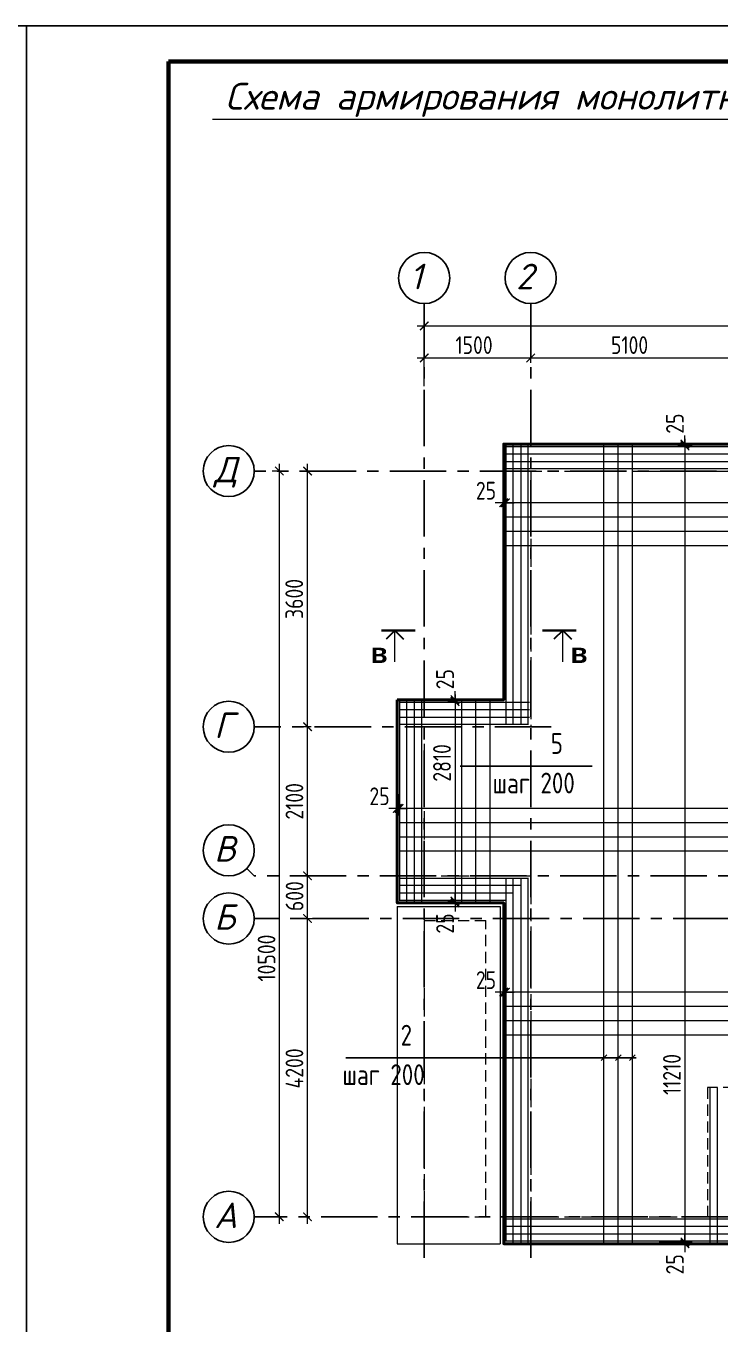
# Model space of a CAD drawing. Extents: x -12289450 to -10763036, y -7834513 to -6150123.
# Drawn here: x -11099043 to -11089265, y -7823091 to -7804813 of the extents above; entities that cross this region are included whole.
import ezdxf

# ---------------------------------------------------------------- set-up
doc = ezdxf.new("R2010")
doc.units = 0
doc.header["$LTSCALE"] = 25
doc.header["$PDMODE"] = 35
doc.linetypes.add('CENTER', pattern=[50.8, 31.75, -6.35, 6.35, -6.35])
doc.linetypes.add('HIDDEN', pattern=[9.525, 6.35, -3.175])
doc.layers.get('DefPoints').update_dxf_attribs({"color": 10, "lineweight": 30})
for name, color, linetype in [('001-ПЕРЕГОРОДКИ', 5, 'Continuous'), ('005-РАЗМЕРЫ', 252, 'Continuous'), ('014-ОСИ', 251, 'CENTER'), ('Annotation - Text', 7, 'Continuous'), ('К_Арматура', 7, 'Continuous'), ('Текст', 7, 'Continuous')]:
    doc.layers.add(name, color=color, linetype=linetype)
for name, color, linetype, lineweight in [('СТЕНЫ', 5, 'Continuous', 40), ('Текст AMS', 7, 'Continuous', 9), ('ФУНДАМЕНТ', 5, 'Continuous', 30)]:
    doc.layers.add(name, color=color, linetype=linetype, lineweight=lineweight)
doc.styles.add('gismo', font='isocpeui.ttf')
doc.styles.add('GOST 2.304', font='cs_gost2304.shx')
doc.styles.add('Isocpeur', font='isocpeui.ttf')
doc.styles.add('СГЕНЕРИР_СТИЛЬ_1', font='arialbd.ttf')
doc.dimstyles.new('1', dxfattribs={"dimscale": 100, "dimtxt": 2.5, "dimasz": 1.2, "dimexe": 1, "dimexo": 1, "dimgap": 0.5, "dimtad": 1, "dimdec": 0, "dimzin": 0, "dimdsep": 46, "dimtxsty": 'GOST 2.304', "dimblk": 'ARCHTICK', "dimcen": 0.09, "dimdle": 1, "dimclrd": 256, "dimclre": 256, "dimclrt": 7, "dimadec": 0, "dimazin": 0, "dimtfac": 1, "dimtdec": 0, "dimtmove": 0, "dimatfit": 3, "dimldrblk": 'ARCHTICK', "dimfxl": 0, "dimtolj": 1, "dimtzin": 0, "dimlwd": 5, "dimlwe": 5, "dimarcsym": 0})

# ---------------------------------------------------------------- blocks, each defined once
blk = doc.blocks.new('_ArchTick')
at = {"color": 0, "linetype": 'ByBlock', "const_width": 0.15}
blk.add_lwpolyline([(-0.5, -0.5), (0.5, 0.5)], dxfattribs=at)
blk = doc.blocks.new('*D1450')
at = {"layer": '005-РАЗМЕРЫ', "lineweight": 5, "transparency": 16777216}
for p, q in [((-11091932, -7809557), (-11091932, -7809388)), ((-11086832, -7809557), (-11086832, -7809388)), ((-11092032, -7809488), (-11086732, -7809488))]:
    blk.add_line(p, q, dxfattribs=at)
at = {"layer": 'DefPoints', "color": 0, "transparency": 16777216}
for p in [(-11091932, -7809657), (-11086832, -7809488), (-11086832, -7809657)]:
    blk.add_point(p, dxfattribs=at)
at = {"layer": '005-РАЗМЕРЫ', "lineweight": 5, "transparency": 16777216, "xscale": 120, "yscale": 120, "zscale": 120, "rotation": 180}
blk.add_blockref('_ArchTick', (-11091932, -7809488), dxfattribs=at)
at = {"layer": '005-РАЗМЕРЫ', "lineweight": 5, "transparency": 16777216, "xscale": 120, "yscale": 120, "zscale": 120}
blk.add_blockref('_ArchTick', (-11086832, -7809488), dxfattribs=at)
at = {"layer": '005-РАЗМЕРЫ', "color": 7, "transparency": 16777216, "insert": (-11090539, -7809307), "char_height": 250, "attachment_point": 5, "style": 'GOST 2.304'}
blk.add_mtext('\\A1;5100', dxfattribs=at)
blk = doc.blocks.new('*D1451')
at = {"layer": '005-РАЗМЕРЫ', "lineweight": 5, "transparency": 16777216}
for p, q in [((-11093532, -7809038), (-11079432, -7809038)), ((-11093432, -7809884), (-11093432, -7808938)), ((-11079532, -7810101), (-11079532, -7808938))]:
    blk.add_line(p, q, dxfattribs=at)
at = {"layer": 'DefPoints', "color": 0, "transparency": 16777216}
for p in [(-11079532, -7809038), (-11093432, -7809984), (-11079532, -7810201)]:
    blk.add_point(p, dxfattribs=at)
at = {"layer": '005-РАЗМЕРЫ', "lineweight": 5, "transparency": 16777216, "xscale": 120, "yscale": 120, "zscale": 120, "rotation": 180}
blk.add_blockref('_ArchTick', (-11093432, -7809038), dxfattribs=at)
at = {"layer": '005-РАЗМЕРЫ', "lineweight": 5, "transparency": 16777216, "xscale": 120, "yscale": 120, "zscale": 120}
blk.add_blockref('_ArchTick', (-11079532, -7809038), dxfattribs=at)
at = {"layer": '005-РАЗМЕРЫ', "color": 7, "transparency": 16777216, "insert": (-11088652, -7808856), "char_height": 250, "attachment_point": 5, "style": 'GOST 2.304'}
blk.add_mtext('\\A1;13900', dxfattribs=at)
blk = doc.blocks.new('*D1452')
at = {"layer": '005-РАЗМЕРЫ', "lineweight": 5, "transparency": 16777216}
for p, q in [((-11093432, -7809557), (-11093432, -7809388)), ((-11091932, -7809557), (-11091932, -7809388)), ((-11093532, -7809488), (-11091832, -7809488))]:
    blk.add_line(p, q, dxfattribs=at)
at = {"layer": 'DefPoints', "color": 0, "transparency": 16777216}
for p in [(-11093432, -7809657), (-11091932, -7809488), (-11091932, -7809657)]:
    blk.add_point(p, dxfattribs=at)
at = {"layer": '005-РАЗМЕРЫ', "lineweight": 5, "transparency": 16777216, "xscale": 120, "yscale": 120, "zscale": 120, "rotation": 180}
blk.add_blockref('_ArchTick', (-11093432, -7809488), dxfattribs=at)
at = {"layer": '005-РАЗМЕРЫ', "lineweight": 5, "transparency": 16777216, "xscale": 120, "yscale": 120, "zscale": 120}
blk.add_blockref('_ArchTick', (-11091932, -7809488), dxfattribs=at)
at = {"layer": '005-РАЗМЕРЫ', "color": 7, "transparency": 16777216, "insert": (-11092730, -7809307), "char_height": 250, "attachment_point": 5, "style": 'GOST 2.304'}
blk.add_mtext('\\A1;1500', dxfattribs=at)
blk = doc.blocks.new('*D1456')
at = {"layer": '005-РАЗМЕРЫ', "lineweight": 5, "transparency": 16777216}
for p, q in [((-11095076, -7821681), (-11095076, -7817281)), ((-11095108, -7817381), (-11095176, -7817381)), ((-11095125, -7821581), (-11095176, -7821581))]:
    blk.add_line(p, q, dxfattribs=at)
at = {"layer": 'DefPoints', "color": 0, "transparency": 16777216}
for p in [(-11095076, -7817381), (-11095008, -7817381), (-11095025, -7821581)]:
    blk.add_point(p, dxfattribs=at)
at = {"layer": '005-РАЗМЕРЫ', "lineweight": 5, "transparency": 16777216, "xscale": 120, "yscale": 120, "zscale": 120}
for p, rotation in [((-11095076, -7817381), 90), ((-11095076, -7821581), 270)]:
    blk.add_blockref('_ArchTick', p, dxfattribs=dict(at, rotation=rotation))
at = {"layer": '005-РАЗМЕРЫ', "color": 7, "transparency": 16777216, "insert": (-11095260, -7819492), "char_height": 250, "attachment_point": 5, "rotation": 90, "style": 'GOST 2.304'}
blk.add_mtext('\\A1;4200', dxfattribs=at)
blk = doc.blocks.new('*D1457')
at = {"layer": '005-РАЗМЕРЫ', "lineweight": 5, "transparency": 16777216}
for p, q in [((-11095446, -7811081), (-11095573, -7811081)), ((-11095473, -7821681), (-11095473, -7810981)), ((-11095498, -7821581), (-11095573, -7821581))]:
    blk.add_line(p, q, dxfattribs=at)
at = {"layer": 'DefPoints', "color": 0, "transparency": 16777216}
for p in [(-11095473, -7811081), (-11095346, -7811081), (-11095398, -7821581)]:
    blk.add_point(p, dxfattribs=at)
at = {"layer": '005-РАЗМЕРЫ', "lineweight": 5, "transparency": 16777216, "xscale": 120, "yscale": 120, "zscale": 120}
for p, rotation in [((-11095473, -7811081), 90), ((-11095473, -7821581), 270)]:
    blk.add_blockref('_ArchTick', p, dxfattribs=dict(at, rotation=rotation))
at = {"layer": '005-РАЗМЕРЫ', "color": 7, "transparency": 16777216, "insert": (-11095653, -7817938), "char_height": 250, "attachment_point": 5, "rotation": 90, "style": 'GOST 2.304'}
blk.add_mtext('\\A1;10500', dxfattribs=at)
blk = doc.blocks.new('*D1458')
at = {"layer": '005-РАЗМЕРЫ', "lineweight": 5, "transparency": 16777216}
for p, q in [((-11095162, -7816781), (-11094976, -7816781)), ((-11095076, -7817481), (-11095076, -7816681)), ((-11095162, -7817381), (-11094976, -7817381))]:
    blk.add_line(p, q, dxfattribs=at)
at = {"layer": 'DefPoints', "color": 0, "transparency": 16777216}
for p in [(-11095262, -7816781), (-11095076, -7816781), (-11095262, -7817381)]:
    blk.add_point(p, dxfattribs=at)
at = {"layer": '005-РАЗМЕРЫ', "lineweight": 5, "transparency": 16777216, "xscale": 120, "yscale": 120, "zscale": 120}
for p, rotation in [((-11095076, -7816781), 90), ((-11095076, -7817381), 270)]:
    blk.add_blockref('_ArchTick', p, dxfattribs=dict(at, rotation=rotation))
at = {"layer": '005-РАЗМЕРЫ', "color": 7, "transparency": 16777216, "insert": (-11095258, -7817066), "char_height": 250, "attachment_point": 5, "rotation": 90, "style": 'GOST 2.304'}
blk.add_mtext('\\A1;600', dxfattribs=at)
blk = doc.blocks.new('*D1459')
at = {"layer": '005-РАЗМЕРЫ', "lineweight": 5, "transparency": 16777216}
for p, q in [((-11095076, -7816881), (-11095076, -7814581)), ((-11095025, -7814681), (-11095176, -7814681)), ((-11095162, -7816781), (-11094976, -7816781))]:
    blk.add_line(p, q, dxfattribs=at)
at = {"layer": 'DefPoints', "color": 0, "transparency": 16777216}
for p in [(-11095076, -7814681), (-11094925, -7814681), (-11095262, -7816781)]:
    blk.add_point(p, dxfattribs=at)
at = {"layer": '005-РАЗМЕРЫ', "lineweight": 5, "transparency": 16777216, "xscale": 120, "yscale": 120, "zscale": 120}
for p, rotation in [((-11095076, -7814681), 90), ((-11095076, -7816781), 270)]:
    blk.add_blockref('_ArchTick', p, dxfattribs=dict(at, rotation=rotation))
at = {"layer": '005-РАЗМЕРЫ', "color": 7, "transparency": 16777216, "insert": (-11095260, -7815731), "char_height": 250, "attachment_point": 5, "rotation": 90, "style": 'GOST 2.304'}
blk.add_mtext('\\A1;2100', dxfattribs=at)
blk = doc.blocks.new('*D1460')
at = {"layer": '005-РАЗМЕРЫ', "lineweight": 5, "transparency": 16777216}
for p, q in [((-11094976, -7811081), (-11095176, -7811081)), ((-11095076, -7814781), (-11095076, -7810981)), ((-11095025, -7814681), (-11095176, -7814681))]:
    blk.add_line(p, q, dxfattribs=at)
at = {"layer": 'DefPoints', "color": 0, "transparency": 16777216}
for p in [(-11095076, -7811081), (-11094876, -7811081), (-11094925, -7814681)]:
    blk.add_point(p, dxfattribs=at)
at = {"layer": '005-РАЗМЕРЫ', "lineweight": 5, "transparency": 16777216, "xscale": 120, "yscale": 120, "zscale": 120}
for p, rotation in [((-11095076, -7811081), 90), ((-11095076, -7814681), 270)]:
    blk.add_blockref('_ArchTick', p, dxfattribs=dict(at, rotation=rotation))
at = {"layer": '005-РАЗМЕРЫ', "color": 7, "transparency": 16777216, "insert": (-11095263, -7812881), "char_height": 250, "attachment_point": 5, "rotation": 90, "style": 'GOST 2.304'}
blk.add_mtext('\\A1;3600', dxfattribs=at)
blk = doc.blocks.new('*D1461')
at = {"layer": '005-РАЗМЕРЫ', "lineweight": 5, "ltscale": 100, "transparency": 16777216}
for p, q in [((-11082177, -7818418), (-11092387, -7818418)), ((-11092287, -7818518), (-11092287, -7818318)), ((-11082277, -7818518), (-11082277, -7818318))]:
    blk.add_line(p, q, dxfattribs=at)
at = {"layer": 'DefPoints', "color": 0, "ltscale": 100, "transparency": 16777216}
for p in [(-11092287, -7818418), (-11092287, -7818618), (-11082277, -7818618)]:
    blk.add_point(p, dxfattribs=at)
at = {"layer": '005-РАЗМЕРЫ', "lineweight": 5, "ltscale": 100, "transparency": 16777216, "xscale": 120, "yscale": 120, "zscale": 120, "rotation": 180}
blk.add_blockref('_ArchTick', (-11092287, -7818418), dxfattribs=at)
at = {"layer": '005-РАЗМЕРЫ', "lineweight": 5, "ltscale": 100, "transparency": 16777216, "xscale": 120, "yscale": 120, "zscale": 120}
blk.add_blockref('_ArchTick', (-11082277, -7818418), dxfattribs=at)
at = {"layer": '005-РАЗМЕРЫ', "color": 7, "ltscale": 100, "transparency": 16777216, "insert": (-11085679, -7818183), "char_height": 250, "attachment_point": 5, "style": 'GOST 2.304'}
blk.add_mtext('\\A1;10010', dxfattribs=at)
blk = doc.blocks.new('*D1462')
at = {"layer": '005-РАЗМЕРЫ', "lineweight": 5, "transparency": 16777216}
for p, q in [((-11092998, -7814226), (-11092998, -7817236)), ((-11093003, -7814326), (-11093098, -7814326)), ((-11093003, -7817136), (-11093098, -7817136))]:
    blk.add_line(p, q, dxfattribs=at)
at = {"layer": 'DefPoints', "color": 0, "transparency": 16777216}
for p in [(-11092903, -7814326), (-11092998, -7817136), (-11092903, -7817136)]:
    blk.add_point(p, dxfattribs=at)
at = {"layer": '005-РАЗМЕРЫ', "lineweight": 5, "transparency": 16777216, "xscale": 120, "yscale": 120, "zscale": 120}
for p, rotation in [((-11092998, -7814326), 90), ((-11092998, -7817136), 270)]:
    blk.add_blockref('_ArchTick', p, dxfattribs=dict(at, rotation=rotation))
at = {"layer": '005-РАЗМЕРЫ', "color": 7, "transparency": 16777216, "insert": (-11093182, -7815190), "char_height": 250, "attachment_point": 5, "rotation": 90, "style": 'GOST 2.304'}
blk.add_mtext('\\A1;2810', dxfattribs=at)
blk = doc.blocks.new('*D1463')
at = {"layer": '005-РАЗМЕРЫ', "lineweight": 5, "transparency": 16777216}
for p, q in [((-11089831, -7810726), (-11089659, -7810726)), ((-11089759, -7810626), (-11089759, -7822036)), ((-11090121, -7821936), (-11089659, -7821936))]:
    blk.add_line(p, q, dxfattribs=at)
at = {"layer": 'DefPoints', "color": 0, "transparency": 16777216}
for p in [(-11089931, -7810726), (-11090221, -7821936), (-11089759, -7821936)]:
    blk.add_point(p, dxfattribs=at)
at = {"layer": '005-РАЗМЕРЫ', "lineweight": 5, "transparency": 16777216, "xscale": 120, "yscale": 120, "zscale": 120}
for p, rotation in [((-11089759, -7810726), 90), ((-11089759, -7821936), 270)]:
    blk.add_blockref('_ArchTick', p, dxfattribs=dict(at, rotation=rotation))
at = {"layer": '005-РАЗМЕРЫ', "color": 7, "transparency": 16777216, "insert": (-11089943, -7819577), "char_height": 250, "attachment_point": 5, "rotation": 90, "style": 'GOST 2.304'}
blk.add_mtext('\\A1;11210', dxfattribs=at)
blk = doc.blocks.new('*D1464')
at = {"layer": '005-РАЗМЕРЫ', "lineweight": 5, "ltscale": 100, "transparency": 16777216}
for p, q in [((-11089759, -7821936), (-11089759, -7821816)), ((-11089805, -7821936), (-11089859, -7821936)), ((-11089859, -7821961), (-11089859, -7821961)), ((-11089759, -7821936), (-11089759, -7821961)), ((-11089759, -7821961), (-11089759, -7822081))]:
    blk.add_line(p, q, dxfattribs=at)
at = {"layer": 'DefPoints', "color": 0, "ltscale": 100, "transparency": 16777216}
for p in [(-11089759, -7821961), (-11089759, -7821961), (-11089705, -7821936)]:
    blk.add_point(p, dxfattribs=at)
at = {"layer": '005-РАЗМЕРЫ', "lineweight": 5, "ltscale": 100, "transparency": 16777216, "xscale": 120, "yscale": 120, "zscale": 120}
for p, rotation in [((-11089759, -7821936), 270), ((-11089759, -7821961), 90)]:
    blk.add_blockref('_ArchTick', p, dxfattribs=dict(at, rotation=rotation))
at = {"layer": '005-РАЗМЕРЫ', "color": 7, "ltscale": 100, "transparency": 16777216, "insert": (-11089900, -7822250), "char_height": 250, "attachment_point": 5, "rotation": 90, "style": 'GOST 2.304'}
blk.add_mtext('\\A1;25', dxfattribs=at)
blk = doc.blocks.new('*D1465')
at = {"layer": '005-РАЗМЕРЫ', "lineweight": 5, "ltscale": 100, "transparency": 16777216}
for p, q in [((-11089759, -7810701), (-11089759, -7810581)), ((-11089859, -7810701), (-11089859, -7810701)), ((-11089805, -7810726), (-11089859, -7810726)), ((-11089759, -7810726), (-11089759, -7810701)), ((-11089759, -7810726), (-11089759, -7810846))]:
    blk.add_line(p, q, dxfattribs=at)
at = {"layer": 'DefPoints', "color": 0, "ltscale": 100, "transparency": 16777216}
for p in [(-11089759, -7810701), (-11089759, -7810701), (-11089705, -7810726)]:
    blk.add_point(p, dxfattribs=at)
at = {"layer": '005-РАЗМЕРЫ', "lineweight": 5, "ltscale": 100, "transparency": 16777216, "xscale": 120, "yscale": 120, "zscale": 120}
for p, rotation in [((-11089759, -7810701), 270), ((-11089759, -7810726), 90)]:
    blk.add_blockref('_ArchTick', p, dxfattribs=dict(at, rotation=rotation))
at = {"layer": '005-РАЗМЕРЫ', "color": 7, "ltscale": 100, "transparency": 16777216, "insert": (-11089900, -7810412), "char_height": 250, "attachment_point": 5, "rotation": 90, "style": 'GOST 2.304'}
blk.add_mtext('\\A1;25', dxfattribs=at)
blk = doc.blocks.new('*D1466')
at = {"layer": '005-РАЗМЕРЫ', "lineweight": 5, "ltscale": 100, "transparency": 16777216}
for p, q in [((-11092287, -7818218), (-11092287, -7818518)), ((-11092312, -7818418), (-11092432, -7818418)), ((-11092312, -7818278), (-11092312, -7818518)), ((-11092287, -7818418), (-11092312, -7818418)), ((-11092287, -7818418), (-11092167, -7818418))]:
    blk.add_line(p, q, dxfattribs=at)
at = {"layer": 'DefPoints', "color": 0, "ltscale": 100, "transparency": 16777216}
for p in [(-11092312, -7818178), (-11092287, -7818118), (-11092312, -7818418)]:
    blk.add_point(p, dxfattribs=at)
at = {"layer": '005-РАЗМЕРЫ', "lineweight": 5, "ltscale": 100, "transparency": 16777216, "xscale": 120, "yscale": 120, "zscale": 120}
blk.add_blockref('_ArchTick', (-11092312, -7818418), dxfattribs=at)
at = {"layer": '005-РАЗМЕРЫ', "lineweight": 5, "ltscale": 100, "transparency": 16777216, "xscale": 120, "yscale": 120, "zscale": 120, "rotation": 180}
blk.add_blockref('_ArchTick', (-11092287, -7818418), dxfattribs=at)
at = {"layer": '005-РАЗМЕРЫ', "color": 7, "ltscale": 100, "transparency": 16777216, "insert": (-11092562, -7818248), "char_height": 250, "attachment_point": 5, "style": 'GOST 2.304'}
blk.add_mtext('\\A1;25', dxfattribs=at)
blk = doc.blocks.new('*D1468')
at = {"layer": '005-РАЗМЕРЫ', "lineweight": 5, "ltscale": 100, "transparency": 16777216}
for p, q in [((-11080677, -7815831), (-11093887, -7815831)), ((-11093787, -7815930), (-11093787, -7815731)), ((-11080777, -7815930), (-11080777, -7815731))]:
    blk.add_line(p, q, dxfattribs=at)
at = {"layer": 'DefPoints', "color": 0, "ltscale": 100, "transparency": 16777216}
for p in [(-11093787, -7815831), (-11093787, -7816030), (-11080777, -7816030)]:
    blk.add_point(p, dxfattribs=at)
at = {"layer": '005-РАЗМЕРЫ', "lineweight": 5, "ltscale": 100, "transparency": 16777216, "xscale": 120, "yscale": 120, "zscale": 120, "rotation": 180}
blk.add_blockref('_ArchTick', (-11093787, -7815831), dxfattribs=at)
at = {"layer": '005-РАЗМЕРЫ', "lineweight": 5, "ltscale": 100, "transparency": 16777216, "xscale": 120, "yscale": 120, "zscale": 120}
blk.add_blockref('_ArchTick', (-11080777, -7815831), dxfattribs=at)
at = {"layer": '005-РАЗМЕРЫ', "color": 7, "ltscale": 100, "transparency": 16777216, "insert": (-11087738, -7815628), "char_height": 250, "attachment_point": 5, "style": 'GOST 2.304'}
blk.add_mtext('\\A1;13010', dxfattribs=at)
blk = doc.blocks.new('*D1469')
at = {"layer": '005-РАЗМЕРЫ', "lineweight": 5, "ltscale": 100, "transparency": 16777216}
for p, q in [((-11093812, -7815691), (-11093812, -7815931)), ((-11093787, -7815630), (-11093787, -7815931)), ((-11093812, -7815831), (-11093932, -7815831)), ((-11093787, -7815831), (-11093812, -7815831)), ((-11093787, -7815831), (-11093667, -7815831))]:
    blk.add_line(p, q, dxfattribs=at)
at = {"layer": 'DefPoints', "color": 0, "ltscale": 100, "transparency": 16777216}
for p in [(-11093812, -7815591), (-11093787, -7815530), (-11093812, -7815831)]:
    blk.add_point(p, dxfattribs=at)
at = {"layer": '005-РАЗМЕРЫ', "lineweight": 5, "ltscale": 100, "transparency": 16777216, "xscale": 120, "yscale": 120, "zscale": 120}
blk.add_blockref('_ArchTick', (-11093812, -7815831), dxfattribs=at)
at = {"layer": '005-РАЗМЕРЫ', "lineweight": 5, "ltscale": 100, "transparency": 16777216, "xscale": 120, "yscale": 120, "zscale": 120, "rotation": 180}
blk.add_blockref('_ArchTick', (-11093787, -7815831), dxfattribs=at)
at = {"layer": '005-РАЗМЕРЫ', "color": 7, "ltscale": 100, "transparency": 16777216, "insert": (-11094062, -7815660), "char_height": 250, "attachment_point": 5, "style": 'GOST 2.304'}
blk.add_mtext('\\A1;25', dxfattribs=at)
blk = doc.blocks.new('*D1471')
at = {"layer": '005-РАЗМЕРЫ', "lineweight": 5, "ltscale": 100, "transparency": 16777216}
for p, q in [((-11092287, -7811527), (-11092287, -7811427)), ((-11080777, -7811627), (-11080777, -7811427)), ((-11080677, -7811527), (-11092387, -7811527))]:
    blk.add_line(p, q, dxfattribs=at)
at = {"layer": 'DefPoints', "color": 0, "ltscale": 100, "transparency": 16777216}
for p in [(-11092287, -7811527), (-11092287, -7811627), (-11080777, -7811727)]:
    blk.add_point(p, dxfattribs=at)
at = {"layer": '005-РАЗМЕРЫ', "lineweight": 5, "ltscale": 100, "transparency": 16777216, "xscale": 120, "yscale": 120, "zscale": 120, "rotation": 180}
blk.add_blockref('_ArchTick', (-11092287, -7811527), dxfattribs=at)
at = {"layer": '005-РАЗМЕРЫ', "lineweight": 5, "ltscale": 100, "transparency": 16777216, "xscale": 120, "yscale": 120, "zscale": 120}
blk.add_blockref('_ArchTick', (-11080777, -7811527), dxfattribs=at)
at = {"layer": '005-РАЗМЕРЫ', "color": 7, "ltscale": 100, "transparency": 16777216, "insert": (-11087738, -7811325), "char_height": 250, "attachment_point": 5, "style": 'GOST 2.304'}
blk.add_mtext('\\A1;11510', dxfattribs=at)
blk = doc.blocks.new('*D1472')
at = {"layer": '005-РАЗМЕРЫ', "lineweight": 5, "ltscale": 100, "transparency": 16777216}
for p, q in [((-11092312, -7811388), (-11092312, -7811627)), ((-11092287, -7811327), (-11092287, -7811627)), ((-11092312, -7811527), (-11092432, -7811527)), ((-11092287, -7811527), (-11092312, -7811527)), ((-11092287, -7811527), (-11092167, -7811527))]:
    blk.add_line(p, q, dxfattribs=at)
at = {"layer": 'DefPoints', "color": 0, "ltscale": 100, "transparency": 16777216}
for p in [(-11092312, -7811288), (-11092287, -7811227), (-11092312, -7811527)]:
    blk.add_point(p, dxfattribs=at)
at = {"layer": '005-РАЗМЕРЫ', "lineweight": 5, "ltscale": 100, "transparency": 16777216, "xscale": 120, "yscale": 120, "zscale": 120}
blk.add_blockref('_ArchTick', (-11092312, -7811527), dxfattribs=at)
at = {"layer": '005-РАЗМЕРЫ', "lineweight": 5, "ltscale": 100, "transparency": 16777216, "xscale": 120, "yscale": 120, "zscale": 120, "rotation": 180}
blk.add_blockref('_ArchTick', (-11092287, -7811527), dxfattribs=at)
at = {"layer": '005-РАЗМЕРЫ', "color": 7, "ltscale": 100, "transparency": 16777216, "insert": (-11092562, -7811357), "char_height": 250, "attachment_point": 5, "style": 'GOST 2.304'}
blk.add_mtext('\\A1;25', dxfattribs=at)
blk = doc.blocks.new('*D1477')
at = {"layer": '005-РАЗМЕРЫ', "lineweight": 5, "ltscale": 100, "transparency": 16777216}
for p, q in [((-11092998, -7814300), (-11092998, -7814180)), ((-11093098, -7814300), (-11093098, -7814300)), ((-11093044, -7814325), (-11093098, -7814325)), ((-11092998, -7814325), (-11092998, -7814300)), ((-11092998, -7814325), (-11092998, -7814445))]:
    blk.add_line(p, q, dxfattribs=at)
at = {"layer": 'DefPoints', "color": 0, "ltscale": 100, "transparency": 16777216}
for p in [(-11092998, -7814300), (-11092998, -7814300), (-11092944, -7814325)]:
    blk.add_point(p, dxfattribs=at)
at = {"layer": '005-РАЗМЕРЫ', "lineweight": 5, "ltscale": 100, "transparency": 16777216, "xscale": 120, "yscale": 120, "zscale": 120}
for p, rotation in [((-11092998, -7814300), 270), ((-11092998, -7814325), 90)]:
    blk.add_blockref('_ArchTick', p, dxfattribs=dict(at, rotation=rotation))
at = {"layer": '005-РАЗМЕРЫ', "color": 7, "ltscale": 100, "transparency": 16777216, "insert": (-11093139, -7814011), "char_height": 250, "attachment_point": 5, "rotation": 90, "style": 'GOST 2.304'}
blk.add_mtext('\\A1;25', dxfattribs=at)
blk = doc.blocks.new('*D1478')
at = {"layer": '005-РАЗМЕРЫ', "lineweight": 5, "ltscale": 100, "transparency": 16777216}
for p, q in [((-11093044, -7817137), (-11093098, -7817137)), ((-11092998, -7817137), (-11092998, -7817017)), ((-11092998, -7817137), (-11092998, -7817162)), ((-11093098, -7817162), (-11093098, -7817162)), ((-11092998, -7817162), (-11092998, -7817282))]:
    blk.add_line(p, q, dxfattribs=at)
at = {"layer": 'DefPoints', "color": 0, "ltscale": 100, "transparency": 16777216}
for p in [(-11092944, -7817137), (-11092998, -7817162), (-11092998, -7817162)]:
    blk.add_point(p, dxfattribs=at)
at = {"layer": '005-РАЗМЕРЫ', "lineweight": 5, "ltscale": 100, "transparency": 16777216, "xscale": 120, "yscale": 120, "zscale": 120}
for p, rotation in [((-11092998, -7817137), 270), ((-11092998, -7817162), 90)]:
    blk.add_blockref('_ArchTick', p, dxfattribs=dict(at, rotation=rotation))
at = {"layer": '005-РАЗМЕРЫ', "color": 7, "ltscale": 100, "transparency": 16777216, "insert": (-11093139, -7817451), "char_height": 250, "attachment_point": 5, "rotation": 90, "style": 'GOST 2.304'}
blk.add_mtext('\\A1;25', dxfattribs=at)

msp = doc.modelspace()

# ---------------------------------------------------------------- linework, layer by layer
at = {"lineweight": 25, "ltscale": 75}
for p, q in [((-11091065.3, -7815235), (-11092927.3, -7815235)), ((-11093008.9, -7819341.4), (-11094536.7, -7819341.4)), ((-11091780.6, -7819341.4), (-11093036.2, -7819341.4)), ((-11090445.5, -7819341.4), (-11091780.6, -7819341.4))]:
    msp.add_line(p, q, dxfattribs=at)
at = {"linetype": 'Continuous', "lineweight": 25, "ltscale": 75, "extrusion": (0, 1, 0), "elevation": -7804813.4}
for points in [[(11099034.9, 0), (11141034.7, 0)], [(11057035.1, 0), (11099034.9, 0)]]:
    msp.add_lwpolyline(points, dxfattribs=at)
at = {"linetype": 'Continuous', "lineweight": 25, "ltscale": 75, "extrusion": (1, 0, 0), "elevation": -11099034.9}
msp.add_lwpolyline([(-7834505.2, 0), (-7804813.4, 0)], dxfattribs=at)
at = {"linetype": 'Continuous', "lineweight": 60, "ltscale": 75, "extrusion": (0, 1, 0), "elevation": -7805313.3}
msp.add_lwpolyline([(11057544.3, 0), (11097033.4, 0)], dxfattribs=at)
at = {"linetype": 'Continuous', "lineweight": 60, "ltscale": 75, "extrusion": (1, 0, 0), "elevation": -11097033.4}
msp.add_lwpolyline([(-7805313.3, 0), (-7834005.3, 0)], dxfattribs=at)
at = {"lineweight": 25, "ltscale": 10}
for points in [[(-11090939.5, -7819381.1), (-11090859.9, -7819301.5)], [(-11090739.5, -7819381.1), (-11090659.9, -7819301.5)], [(-11090539.5, -7819381.1), (-11090459.9, -7819301.5)]]:
    msp.add_lwpolyline(points, dxfattribs=at)
at = {"layer": '001-ПЕРЕГОРОДКИ', "lineweight": 35, "ltscale": 100}
for points in [[(-11094034.1, -7813325.1), (-11093559.4, -7813325.1)], [(-11091292, -7813325.1), (-11091766.7, -7813325.1)]]:
    msp.add_lwpolyline(points, dxfattribs=at)
at = {"layer": '001-ПЕРЕГОРОДКИ', "lineweight": 18, "ltscale": 100}
for points in [[(-11093845.1, -7813768.9), (-11093845.1, -7813325.1)], [(-11093845.1, -7813768.9), (-11093845.1, -7813325.1)], [(-11091481, -7813768.9), (-11091481, -7813325.1)], [(-11091481, -7813768.9), (-11091481, -7813325.1)]]:
    msp.add_lwpolyline(points, dxfattribs=at)
at = {"layer": '014-ОСИ'}
for points in [[(-11093432.2, -7822161.1), (-11093432.2, -7808722.5)], [(-11091932.2, -7822161.1), (-11091932.2, -7808722.5)], [(-11084233, -7811081.1), (-11095825.8, -7811081.1)], [(-11091641.7, -7814681.1), (-11095825.8, -7814681.1)], [(-11095825.8, -7816781.1), (-11095931.3, -7816675.7)], [(-11080562.1, -7816781.1), (-11095825.8, -7816781.1)], [(-11078970.2, -7817381.1), (-11095825.8, -7817381.1)], [(-11078852.2, -7821581.1), (-11095825.8, -7821581.1)]]:
    msp.add_lwpolyline(points, dxfattribs=at)
at = {"layer": 'К_Арматура', "color": 1, "lineweight": 13}
for p, q in [((-11092902.9, -7817136.1), (-11092902.9, -7814326.1)), ((-11092702.9, -7817136.1), (-11092702.9, -7814326.1)), ((-11092502.9, -7817136.1), (-11092502.9, -7814326.1))]:
    msp.add_line(p, q, dxfattribs=at)
for points in [[(-11090899.7, -7821936.1), (-11090899.7, -7810726.1)], [(-11090699.7, -7821936.1), (-11090699.7, -7810726.1)], [(-11090499.7, -7821936.1), (-11090499.7, -7810726.1)], [(-11092287.2, -7811727), (-11080777.2, -7811727)], [(-11092287.2, -7811927), (-11080777.2, -7811927)], [(-11092287.2, -7812127), (-11080777.2, -7812127)], [(-11093787.2, -7816030.4), (-11080777.2, -7816030.4)], [(-11093787.2, -7816230.4), (-11080777.2, -7816230.4)], [(-11093787.2, -7816430.4), (-11080777.2, -7816430.4)], [(-11092287.2, -7818617.5), (-11082277.2, -7818617.5)], [(-11092287.2, -7818817.5), (-11082277.2, -7818817.5)], [(-11092287.2, -7819017.5), (-11082277.2, -7819017.5)]]:
    msp.add_lwpolyline(points, dxfattribs=at)
at = {"layer": 'СТЕНЫ', "lineweight": 30, "ltscale": 3}
for p, q in [((-11092312.2, -7810701.1), (-11080752.2, -7810701.1)), ((-11092312.2, -7814301.1), (-11093812.2, -7814301.1)), ((-11093812.2, -7814301.1), (-11093812.2, -7817161.1)), ((-11093812.2, -7817161.1), (-11092312.2, -7817161.1)), ((-11092312.2, -7821961.1), (-11082252.2, -7821961.1))]:
    msp.add_line(p, q, dxfattribs=at)
at = {"layer": 'СТЕНЫ', "color": 3, "lineweight": 0, "ltscale": 3}
for p, q in [((-11092287.2, -7810736.1), (-11080787.2, -7810736.1)), ((-11092277.2, -7814656.1), (-11092277.2, -7810726.1)), ((-11092177.2, -7814656.1), (-11092177.2, -7810726.1)), ((-11092067.2, -7814656.1), (-11092067.2, -7810726.1)), ((-11091967.2, -7814656.1), (-11091967.2, -7810726.1)), ((-11092287.2, -7810836.1), (-11080777.2, -7810836.1)), ((-11092287.2, -7810946.1), (-11080777.2, -7810946.1)), ((-11092287.2, -7811046.1), (-11080777.2, -7811046.1)), ((-11093777.2, -7817126.1), (-11093777.2, -7814326.1)), ((-11093777.2, -7814336.1), (-11091947.1, -7814336.1)), ((-11093677.2, -7817136.1), (-11093677.2, -7814326.1)), ((-11093567.2, -7817136.1), (-11093567.2, -7814326.1)), ((-11093467.2, -7817136.1), (-11093467.2, -7814326.1)), ((-11093787.2, -7814436.1), (-11091947.1, -7814436.1)), ((-11093787.2, -7814546.1), (-11091947.1, -7814546.1)), ((-11093787.2, -7814646.1), (-11091967.2, -7814646.1)), ((-11091967.2, -7816816.1), (-11093787.2, -7816816.1)), ((-11092067.2, -7816916.1), (-11093787.2, -7816916.1)), ((-11092277.2, -7821926.1), (-11092277.2, -7816806.1)), ((-11092177.2, -7821936.1), (-11092177.2, -7816806.1)), ((-11092067.2, -7821936.1), (-11092067.2, -7816806.1)), ((-11091967.2, -7821936.1), (-11091967.2, -7816806.1)), ((-11092177.2, -7817026.1), (-11093787.2, -7817026.1)), ((-11092277.2, -7817126.1), (-11093787.2, -7817126.1)), ((-11082277.2, -7821616.1), (-11092287.2, -7821616.1)), ((-11082277.2, -7821716.1), (-11092287.2, -7821716.1)), ((-11082277.2, -7821826.1), (-11092287.2, -7821826.1)), ((-11082277.2, -7821926.1), (-11092287.2, -7821926.1))]:
    msp.add_line(p, q, dxfattribs=at)
at = {"layer": 'СТЕНЫ', "ltscale": 3}
msp.add_lwpolyline([(-11093812.2, -7814301.1), (-11092312.2, -7814301.1), (-11092312.2, -7810701.1), (-11080752.2, -7810701.1), (-11080752.2, -7817161.1), (-11082210.9, -7817161.1), (-11082252.2, -7817161.1), (-11082252.2, -7821961.1), (-11092312.2, -7821961.1), (-11092312.2, -7817161.1), (-11093812.2, -7817161.1)], close=True, dxfattribs=at)
at = {"layer": 'СТЕНЫ', "lineweight": 30, "ltscale": 3}
for points in [[(-11092312.2, -7810701.1), (-11092312.2, -7814301.1)], [(-11092312.2, -7817161.1), (-11092312.2, -7821961.1)]]:
    msp.add_lwpolyline(points, dxfattribs=at)
at = {"layer": 'СТЕНЫ', "color": 5, "lineweight": 30}
for points in [[(-11093845.1, -7813325.1), (-11093968.4, -7813448.5)], [(-11093845.1, -7813325.1), (-11093721.7, -7813448.5)], [(-11091481, -7813325.1), (-11091604.4, -7813448.5)], [(-11091481, -7813325.1), (-11091357.6, -7813448.5)]]:
    msp.add_lwpolyline(points, dxfattribs=at)
at = {"layer": 'СТЕНЫ', "lineweight": 20, "ltscale": 3}
for points in [[(-11093812.2, -7817211.1), (-11093812.2, -7821961.1), (-11092362.2, -7821961.1)], [(-11093812.2, -7817211.1), (-11092362.2, -7817211.1), (-11092362.2, -7821961.1)]]:
    msp.add_lwpolyline(points, dxfattribs=at)
at = {"layer": 'СТЕНЫ', "color": 3, "lineweight": 0, "ltscale": 3}
for points in [[(-11089407.2, -7819761.1), (-11089407.2, -7821961.1)], [(-11089307.2, -7819761.1), (-11089307.2, -7821961.1)]]:
    msp.add_lwpolyline(points, dxfattribs=at)
at = {"layer": 'Текст'}
for centre in [(-11093432.2, -7808362.5), (-11091932.2, -7808362.5), (-11096185.8, -7811081.1), (-11096185.8, -7814681.1), (-11096185.8, -7816421.1), (-11096185.8, -7817381.1), (-11096185.8, -7821581.1)]:
    msp.add_circle(centre, 360, dxfattribs=at)
at = {"layer": 'Текст AMS', "linetype": 'Continuous', "lineweight": 5, "ltscale": 75}
msp.add_lwpolyline([(-11096413.3, -7806125.2), (-11081574.9, -7806125.2)], dxfattribs=at)
at = {"layer": 'ФУНДАМЕНТ', "linetype": 'HIDDEN', "lineweight": 0}
for p, q in [((-11093432.2, -7814681.1), (-11093432.2, -7816781.1)), ((-11093432.2, -7816781.1), (-11091932.2, -7816781.1)), ((-11089062.2, -7819761.1), (-11089442.2, -7819761.1)), ((-11091932.2, -7821581.1), (-11089442.2, -7821581.1))]:
    msp.add_line(p, q, dxfattribs=at)
for points in [[(-11091932.2, -7811081.1), (-11091932.2, -7814681.1)], [(-11091932.2, -7811081.1), (-11087022.2, -7811081.1)], [(-11091932.2, -7816781.1), (-11091932.2, -7821581.1)], [(-11093432.2, -7817411.1), (-11093432.2, -7821581.1), (-11092562.2, -7821581.1)], [(-11093432.2, -7817411.1), (-11092562.2, -7817411.1)], [(-11092562.2, -7821581.1), (-11092562.2, -7817411.1)], [(-11089442.2, -7819761.1), (-11089442.2, -7821581.1)]]:
    msp.add_lwpolyline(points, dxfattribs=at)

# ---------------------------------------------------------------- texts
at = {"lineweight": 25, "ltscale": 75, "style": 'GOST 2.304'}
for s, p in [('5', (-11091649.7, -7815063.5)), ('шаг 200', (-11092468.9, -7815619.6)), ('2', (-11093764.5, -7819169.8)), ('шаг 200', (-11094583.6, -7819726))]:
    msp.add_text(s, height=292.5, dxfattribs=at).set_placement(p)
at = {"layer": 'Annotation - Text', "color": 0, "lineweight": 25, "style": 'gismo'}
msp.add_text('Cхема армирования монолитной плиты Пм1 на отм. -0.200. ', height=378, dxfattribs=at).set_placement((-11096249.2, -7805992))
at = {"layer": 'Annotation - Text', "color": 7, "linetype": 'Continuous', "lineweight": 0, "char_height": 280, "attachment_point": 2, "style": 'СГЕНЕРИР_СТИЛЬ_1'}
for insert in [(-11094067.5, -7813502.8), (-11091250.6, -7813502.8)]:
    msp.add_mtext('в', dxfattribs=dict(at, insert=insert))
at = {"layer": 'Текст', "style": 'Isocpeur'}
for s, p in [('1', (-11093637.5, -7808521.2)), ('2', (-11092137.5, -7808521.2)), ('Д', (-11096391.1, -7811239.9)), ('Г', (-11096391.1, -7814839.9)), ('В', (-11096391.1, -7816579.9)), ('Б', (-11096391.1, -7817539.9)), ('А', (-11096391.1, -7821739.9))]:
    msp.add_text(s, height=360, dxfattribs=at).set_placement(p)

# ---------------------------------------------------------------- dimensions: what is measured, and where the dimension line sits
at = {"layer": '005-РАЗМЕРЫ'}
for base, p1, p2, picture, middle in [((-11079532.2, -7809038.1), (-11093432.2, -7809984.3), (-11079532.2, -7810201.5), '*D1451', (-11088651.8, -7809038.1)), ((-11091932.2, -7809487.5), (-11093432.2, -7809656.7), (-11091932.2, -7809656.7), '*D1452', (-11092729.5, -7809487.5)), ((-11086832.2, -7809487.5), (-11091932.2, -7809656.7), (-11086832.2, -7809656.7), '*D1450', (-11090538.5, -7809487.5))]:
    dim = msp.add_linear_dim(base=base, p1=p1, p2=p2, dimstyle='1', dxfattribs=at)
    dim.commit()
    dim.dimension.update_dxf_attribs({"geometry": picture, "text_midpoint": middle, "dimtype": 160})
at = {"layer": '005-РАЗМЕРЫ', "ltscale": 100}
for base, p1, p2, angle, picture, middle in [((-11089758.5, -7810701.1), (-11089704.8, -7810726.1), (-11089758.5, -7810701.1), 90, '*D1465', (-11089900.1, -7810411.8)), ((-11092997.6, -7814300.3), (-11092943.9, -7814325.3), (-11092997.6, -7814300.3), 90, '*D1477', (-11093139.2, -7814011)), ((-11092997.6, -7817161.9), (-11092943.9, -7817136.9), (-11092997.6, -7817161.9), 270, '*D1478', (-11093139.2, -7817451.3)), ((-11089758.5, -7821961.1), (-11089704.8, -7821936.1), (-11089758.5, -7821961.1), 270, '*D1464', (-11089900.1, -7822250.5))]:
    dim = msp.add_linear_dim(base=base, p1=p1, p2=p2, angle=angle, dimstyle='1', override={"dimtmove": 2}, dxfattribs=at)
    dim.commit()
    dim.dimension.update_dxf_attribs({"geometry": picture, "text_midpoint": middle, "dimtype": 160})
at = {"layer": '005-РАЗМЕРЫ'}
for base, p1, p2, picture, middle in [((-11089758.5, -7821936.1), (-11089930.7, -7810726.1), (-11090220.9, -7821936.1), '*D1463', (-11089758.5, -7819577)), ((-11095472.9, -7811081.1), (-11095397.8, -7821581.1), (-11095345.6, -7811081.1), '*D1457', (-11095472.9, -7817937.8)), ((-11092997.6, -7817136.1), (-11092902.9, -7814326.1), (-11092902.9, -7817136.1), '*D1462', (-11092997.6, -7815189.8)), ((-11095075.8, -7816781.1), (-11095261.9, -7817381.1), (-11095261.9, -7816781.1), '*D1458', (-11095075.8, -7817066.1)), ((-11095075.8, -7817381.1), (-11095024.8, -7821581.1), (-11095008.3, -7817381.1), '*D1456', (-11095075.8, -7819491.9))]:
    dim = msp.add_linear_dim(base=base, p1=p1, p2=p2, angle=90, dimstyle='1', dxfattribs=at)
    dim.commit()
    dim.dimension.update_dxf_attribs({"geometry": picture, "text_midpoint": middle, "dimtype": 160})
for base, p1, p2, picture, middle in [((-11095075.8, -7811081.1), (-11094924.8, -7814681.1), (-11094875.7, -7811081.1), '*D1460', (-11095263.2, -7812881.1)), ((-11095075.8, -7814681.1), (-11095261.9, -7816781.1), (-11094924.8, -7814681.1), '*D1459', (-11095260.4, -7815731.1))]:
    dim = msp.add_linear_dim(base=base, p1=p1, p2=p2, angle=90, dimstyle='1', dxfattribs=at)
    dim.commit()
    dim.dimension.update_dxf_attribs({"geometry": picture, "text_midpoint": middle})
at = {"layer": '005-РАЗМЕРЫ', "ltscale": 100}
for base, p1, p2, picture, middle in [((-11092312.2, -7811527.2), (-11092287.2, -7811227.1), (-11092312.2, -7811287.8), '*D1472', (-11092562.2, -7811357)), ((-11092287.2, -7811527.2), (-11080777.2, -7811727), (-11092287.2, -7811627.2), '*D1471', (-11087738.1, -7811324.8)), ((-11093812.2, -7815830.6), (-11093787.2, -7815530.4), (-11093812.2, -7815591.2), '*D1469', (-11094062.2, -7815660.4)), ((-11093787.2, -7815830.6), (-11080777.2, -7816030.4), (-11093787.2, -7816030.4), '*D1468', (-11087738.1, -7815628.2)), ((-11092287.2, -7818417.7), (-11082277.2, -7818617.5), (-11092287.2, -7818617.5), '*D1461', (-11085678.5, -7818183.5)), ((-11092312.2, -7818417.7), (-11092287.2, -7818117.6), (-11092312.2, -7818178.3), '*D1466', (-11092562.2, -7818247.5))]:
    dim = msp.add_linear_dim(base=base, p1=p1, p2=p2, dimstyle='1', override={"dimtmove": 2}, dxfattribs=at)
    dim.commit()
    dim.dimension.update_dxf_attribs({"geometry": picture, "text_midpoint": middle, "dimtype": 160})

doc.saveas('drawing.dxf')
